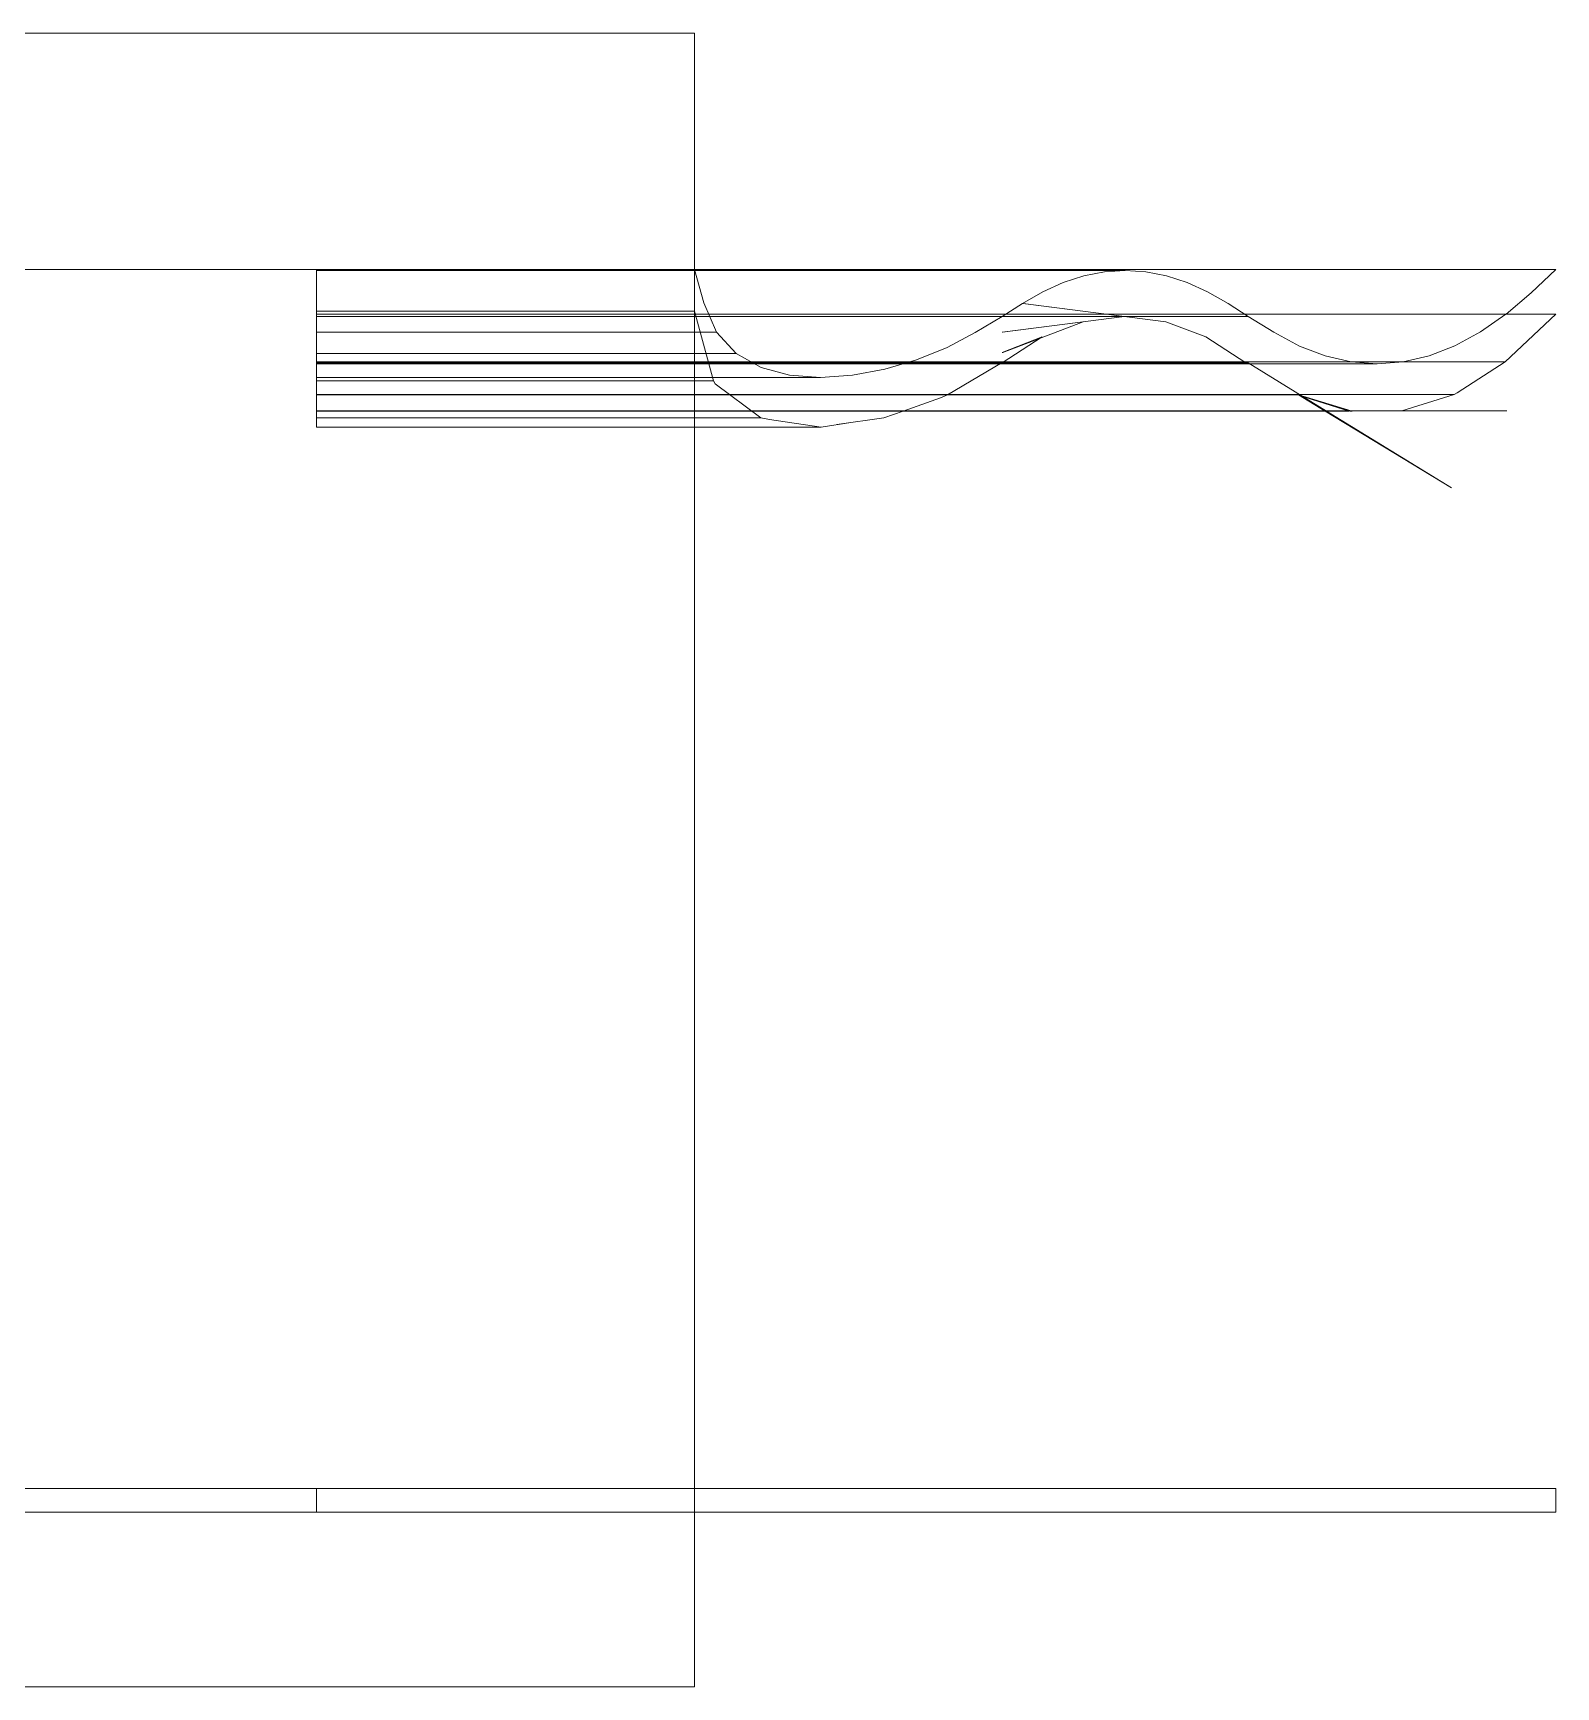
# Model space of a CAD drawing. Header units: millimetres. Extents: x 0 to 550, y -730 to 20.
# Drawn here: x 223.5 to 287.9, y -281.4 to -211.4 of the extents above; entities that cross this region are included whole.
import ezdxf

# ---------------------------------------------------------------- set-up
doc = ezdxf.new("R2010")
doc.units = ezdxf.units.MM
doc.layers.add('auxiliary', color=50, linetype='Continuous')

# ---------------------------------------------------------------- blocks, each defined once
blk = doc.blocks.new('A$C20dd8e07')
at = {"color": 3, "linetype": 'Continuous', "lineweight": 0, "extrusion": (2.22045e-16, 1, -2.22045e-16)}
for p, q in [((54826.4, 3500), (57626.4, 3500)), ((54826.4, 3500), (57626.4, 3500)), ((57626.4, 3000), (57626.4, 3500)), ((57626.4, 3000), (57626.4, 3500)), ((55626.4, 3000), (56826.4, 3000)), ((55626.4, 3000), (56826.4, 3000)), ((59449.6, 3000), (56826.4, 3000)), ((56826.4, 3000), (56826.4, 2950.4)), ((59449.6, 3000), (59396.9, 2950.4)), ((56826.4, 2904.9), (56826.4, 2950.4)), ((59344, 2904.9), (59396.9, 2950.4)), ((56826.4, 2804), (56826.4, 2904.9)), ((59449.6, 2904.9), (56826.4, 2904.9)), ((59342.5, 2804), (59449.6, 2904.9)), ((59342.5, 2804), (56826.4, 2804)), ((56826.4, 2735.1), (56826.4, 2804)), ((59240.4, 2738.8), (59342.5, 2804)), ((59234.4, 2735.1), (56826.4, 2735.1)), ((56826.4, 2700.4), (56826.4, 2735.1)), ((59234.4, 2735.1), (59123.6, 2700.4)), ((59234.4, 2735.1), (59240.4, 2738.8)), ((59123.6, 2700.4), (56826.4, 2700.4)), ((56826.4, 2700.2), (56826.4, 2700.4)), ((59012.1, 2700.2), (56826.4, 2700.2)), ((56826.4, 2686), (56826.4, 2700.2)), ((58027.4, 2686), (58067.9, 2700.2)), ((58961.3, 2700.2), (59228.6, 2537.6)), ((58964.3, 2700.2), (59228.6, 2537.6)), ((59012.1, 2700.2), (59091.5, 2700.3)), ((59014.4, 2700.2), (59345.4, 2700.7)), ((59018, 2700.2), (59014.4, 2700.2)), ((59014.4, 2700.2), (59014.4, 2700.2)), ((59051.6, 2700.3), (59018, 2700.2)), ((59018, 2700.2), (59018, 2700.2)), ((59345.4, 2700.7), (59051.6, 2700.3)), ((59123.6, 2700.4), (59091.5, 2700.3)), ((56826.4, 2666.2), (56826.4, 2686)), ((56826.4, 2666.2), (57894.8, 2666.2)), ((57626.4, 2666.2), (57626.4, 420)), ((57957.1, 2675.7), (57894.8, 2666.2)), ((58027.4, 2686), (57927.9, 2671.6)), ((57927.9, 2671.6), (57957.1, 2675.7)), ((56826.4, 420), (55448.9, 420)), ((56826.4, 420), (59449.6, 420)), ((56826.4, 370), (56826.4, 420)), ((56826.4, 370), (56826.4, 420)), ((59449.6, 370), (59449.6, 420)), ((59449.6, 370), (59449.6, 420)), ((56826.4, 370), (55448.9, 370)), ((56826.4, 370), (59449.6, 370)), ((57626.4, 370), (57626.4, 0)), ((54826.4, 0), (57626.4, 0)), ((54826.4, 0), (57626.4, 0))]:
    blk.add_line(p, q, dxfattribs=at)
at = {"color": 0, "linetype": 'Continuous', "lineweight": 0, "extrusion": (2.22045e-16, 1, -2.22045e-16)}
for p, q in [((56826.4, 2997.2), (58538, 2997.2)), ((57626.4, 3000), (57645.8, 2929)), ((57626.4, 3000), (57626.4, 2999.1)), ((57626.4, 2999.1), (57626.4, 2666.2)), ((58450.5, 2986.1), (58406.9, 2972.1)), ((58450.5, 2986.1), (58494.2, 2994.4)), ((58538, 2997.2), (58494.2, 2994.4)), ((58538, 2997.2), (58581.8, 2994.4)), ((58625.6, 2986.1), (58581.8, 2994.4)), ((58625.6, 2986.1), (58669.1, 2972.1)), ((58363.5, 2952.7), (58320.5, 2927.7)), ((58363.5, 2952.7), (58406.9, 2972.1)), ((58712.5, 2952.7), (58669.1, 2972.1)), ((58712.5, 2952.7), (58755.6, 2927.7)), ((57626.4, 2911.2), (56826.4, 2911.2)), ((57626.4, 2911.2), (57666.7, 2764)), ((57672.7, 2866.7), (57645.8, 2929)), ((58277.6, 2900), (58320.5, 2927.7)), ((58320.3, 2927.6), (58321.8, 2927.6)), ((58332.4, 2926), (58320.3, 2927.6)), ((58321.8, 2927.6), (58624.1, 2889.1)), ((58332.4, 2926), (58536.5, 2899.9)), ((58798.5, 2900), (58755.6, 2927.7)), ((56826.4, 2900), (58798.5, 2900)), ((58798.5, 2900), (56826.4, 2900)), ((58536.5, 2899.9), (56826.4, 2899.9)), ((58277.6, 2900), (58220.4, 2866.1)), ((58448.9, 2889.1), (58277.6, 2867)), ((58278.6, 2867), (58536.5, 2899.9)), ((58278.9, 2823.8), (58448.9, 2889.1)), ((58624.1, 2889.1), (58708.5, 2856.9)), ((58798.5, 2900), (58852.5, 2866.8)), ((59343.9, 2904.8), (59290.2, 2867.4)), ((59343.9, 2904.8), (59344, 2904.9)), ((56826.4, 2866.7), (57672.7, 2866.7)), ((57672.7, 2866.7), (57714.3, 2821.7)), ((58160.8, 2834.8), (58220.4, 2866.1)), ((58277.6, 2867), (58278.6, 2867)), ((58361.9, 2856.9), (58277.6, 2823.8)), ((58277.6, 2802.4), (58361.9, 2856.9)), ((58708.5, 2856.9), (58793.5, 2802.4)), ((58906.7, 2837.7), (58852.5, 2866.8)), ((58906.7, 2837.7), (58961.4, 2816.9)), ((59235.9, 2838.1), (59181.3, 2817.2)), ((59235.9, 2838.1), (59290.2, 2867.4)), ((57714.3, 2821.7), (56826.4, 2821.7)), ((58277.6, 2802.8), (56826.4, 2802.8)), ((58793.5, 2802.4), (56826.4, 2802.4)), ((58798.5, 2802.2), (56826.4, 2802.2)), ((59071.4, 2800.3), (56826.4, 2800.3)), ((57767.2, 2792), (57714.3, 2821.7)), ((58029.2, 2788.9), (58096.5, 2808.8)), ((58160.8, 2834.8), (58096.5, 2808.8)), ((58161.8, 2734.1), (58277.6, 2802.8)), ((58277.6, 2823.8), (58278.9, 2823.8)), ((58798.5, 2802.2), (58964.3, 2700.2)), ((59016.3, 2804.4), (58961.4, 2816.9)), ((59016.3, 2804.4), (59071.4, 2800.3)), ((59126.4, 2804.5), (59071.4, 2800.3)), ((59126.4, 2804.5), (59181.3, 2817.2)), ((56826.4, 2771.1), (57892.9, 2771.1)), ((57767.2, 2792), (57827.6, 2775.8)), ((57892.9, 2771.1), (57827.6, 2775.8)), ((57892.9, 2771.1), (57960.7, 2775.9)), ((58029.2, 2788.9), (57960.7, 2775.9)), ((57666.7, 2764), (56826.4, 2764)), ((58904.8, 2734.6), (56826.4, 2734.6)), ((57666.7, 2764), (57669.8, 2757.8)), ((57669.8, 2757.8), (57766.5, 2686.1)), ((58146.9, 2727.8), (58161.8, 2734.1)), ((58904.8, 2734.6), (59018, 2700.2)), ((58904.8, 2734.6), (58961.3, 2700.2)), ((58907.1, 2732.8), (59014.4, 2700.2)), ((58907.1, 2732.8), (59012.1, 2700.2)), ((58067.9, 2700.2), (58146.9, 2727.8)), ((59018, 2700.2), (59018, 2700.2)), ((57766.5, 2686.1), (56826.4, 2686.1)), ((57766.5, 2686.1), (57785.2, 2682.3)), ((57785.2, 2682.3), (57894.8, 2666.2)), ((57626.4, 420), (57626.4, 370))]:
    blk.add_line(p, q, dxfattribs=at)

msp = doc.modelspace()

# ---------------------------------------------------------------- block references
at = {"layer": 'auxiliary', "xscale": 0.02, "yscale": 0.02, "zscale": 0.02}
msp.add_blockref('A$C20dd8e07', (-901.065, -281.4), dxfattribs=at)

doc.saveas('drawing.dxf')
